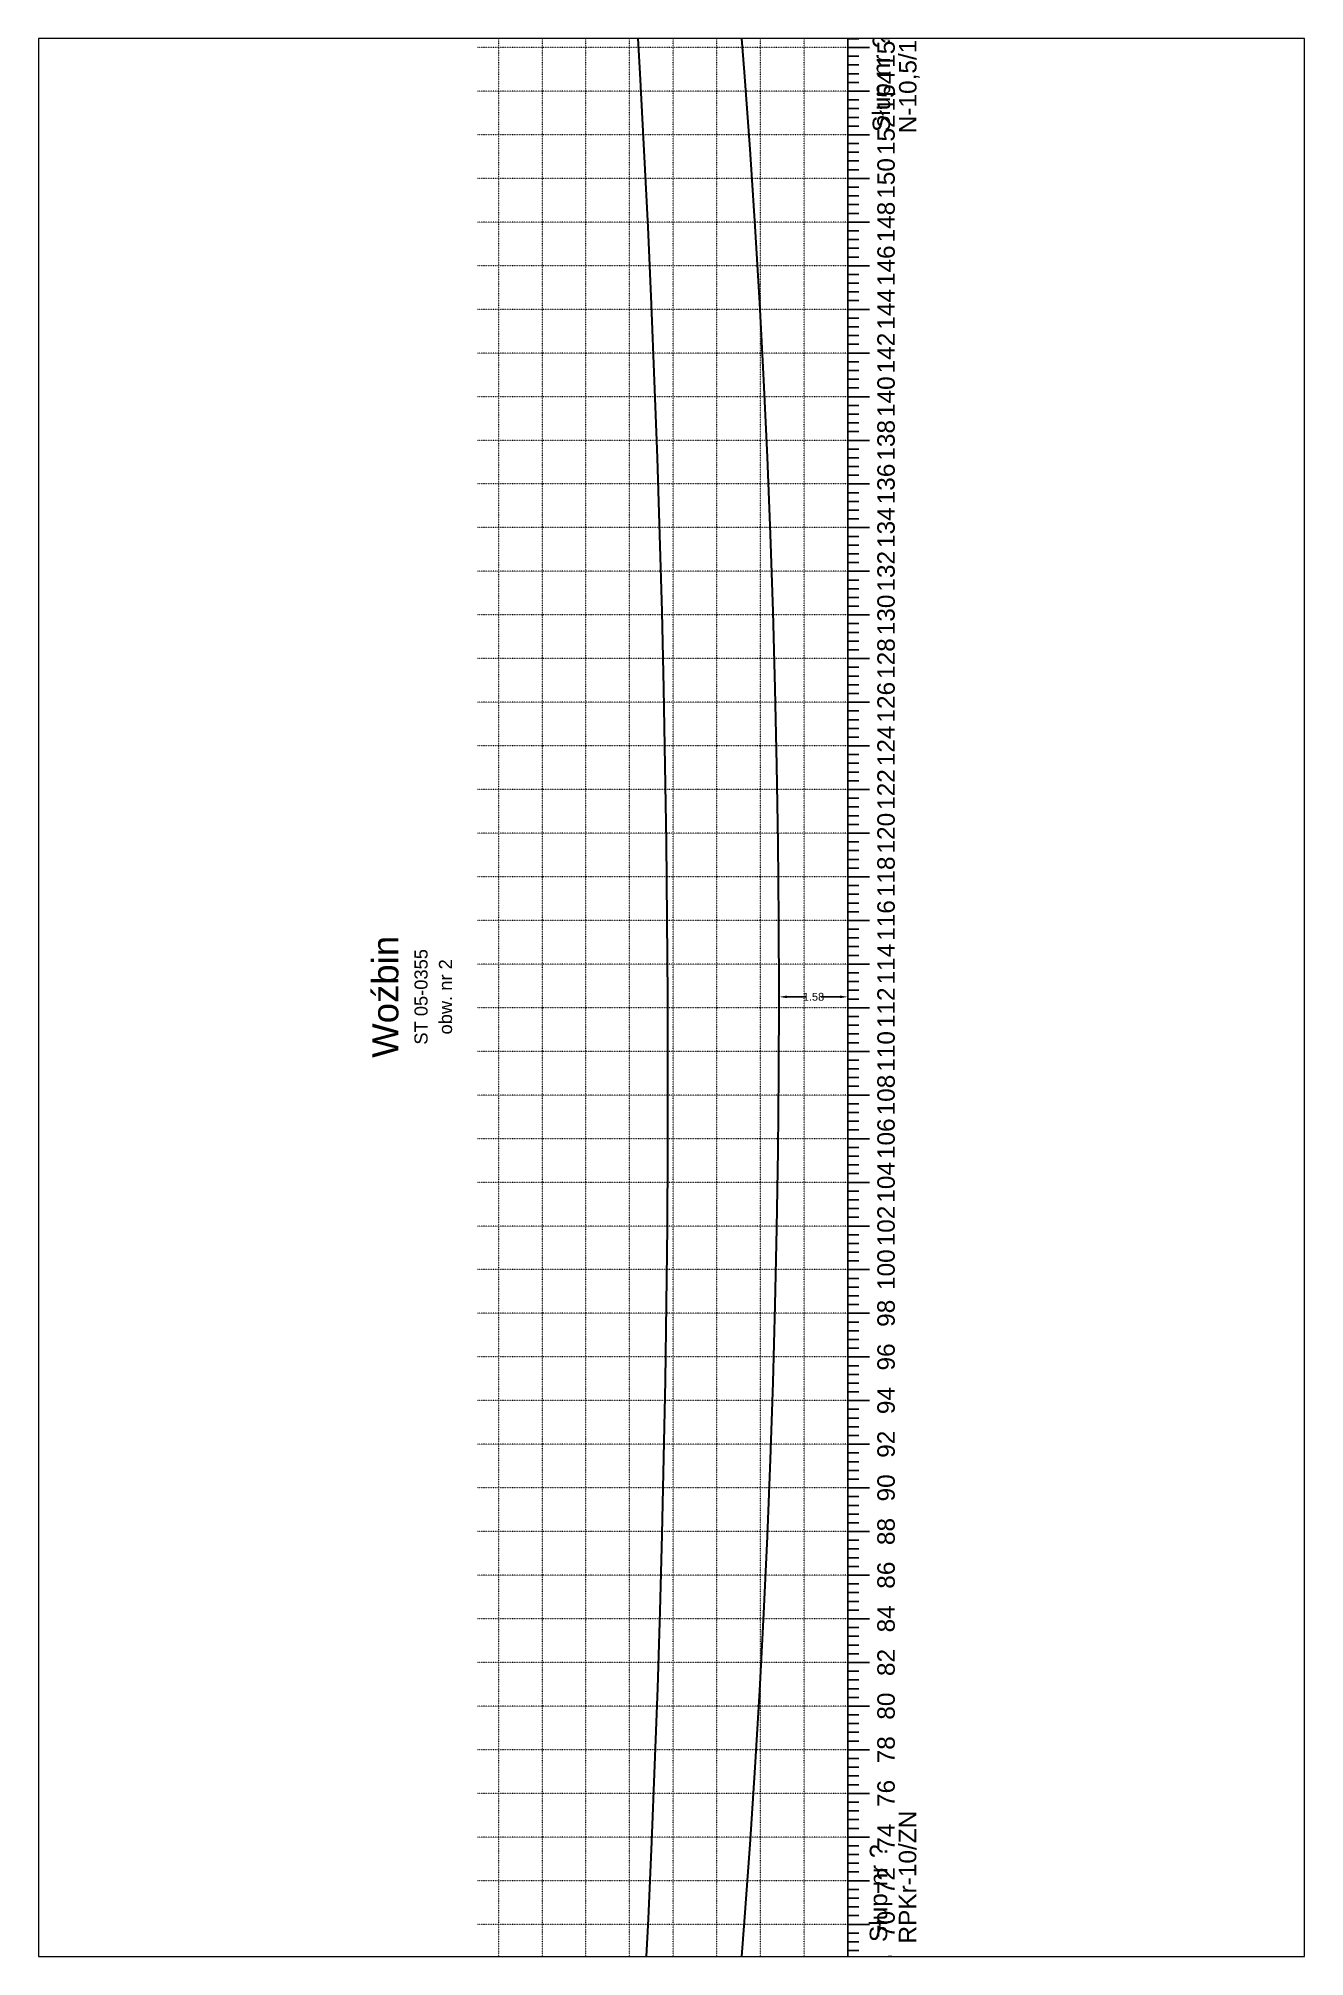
# Paper-space layout '19' of a CAD drawing. Header units: inches, sheet in millimetres. Extents: x 1 to 189, y 1 to 286.
# The model-space entities are those that its viewports show. They can reach past a viewport. Long polylines and large blocks are cut down to what shows.
import ezdxf
from ezdxf.enums import TextEntityAlignment as Align

# ---------------------------------------------------------------- set-up
doc = ezdxf.new("R2010")
doc.units = ezdxf.units.IN
doc.header["$MEASUREMENT"] = 0
doc.linetypes.add('ACAD_ISO07W100', pattern=[3, 0, -3])
doc.layers.add('ramka', color=7, linetype='Continuous', plot=False)
doc.styles.get("Standard").update_dxf_attribs({"font": 'arial.ttf'})
doc.dimstyles.get("Standard").update_dxf_attribs({"dimtxt": 0.25, "dimasz": 0.18, "dimexe": 0.18, "dimexo": 0.0625, "dimgap": -0.09, "dimtad": 0, "dimtih": 1, "dimtoh": 1, "dimzin": 0, "dimdsep": 46, "dimtxsty": 'Standard', "dimcen": 0.09, "dimadec": 0, "dimazin": 0, "dimtfac": 1, "dimtofl": 0, "dimtmove": 0, "dimatfit": 3, "dimfxl": 1, "dimtolj": 1, "dimtzin": 0, "dimarcsym": 0})

# ---------------------------------------------------------------- blocks, each defined once
blk = doc.blocks.new('*D21')
at = {"color": 0, "lineweight": -2}
for p, q in [((924.462, 1345.471), (924.462, 1345.596)), ((924.642, 1345.416), (925.07, 1345.416)), ((925.857, 1345.416), (925.43, 1345.416)), ((926.037, 1345.321), (926.037, 1345.596))]:
    blk.add_line(p, q, dxfattribs=at)
at = {"color": 0}
for points in [[(924.642, 1345.446), (924.642, 1345.386), (924.462, 1345.416)], [(925.857, 1345.446), (925.857, 1345.386), (926.037, 1345.416)]]:
    blk.add_solid(points, dxfattribs=at)
at = {"layer": 'Defpoints', "color": 0}
for p in [(924.462, 1345.408), (926.037, 1345.416), (926.037, 1345.258)]:
    blk.add_point(p, dxfattribs=at)
at = {"color": 0, "lineweight": 25, "insert": (925.25, 1345.416), "char_height": 0.18, "attachment_point": 5}
blk.add_mtext('\\A1;1.58', dxfattribs=at)

msp = doc.modelspace()

# ---------------------------------------------------------------- linework, layer by layer
for p, q in [((926.037, 1289.166), (926.037, 1401.666)), ((926.037, 1367.566), (926.287, 1367.566)), ((926.037, 1367.366), (926.287, 1367.366)), ((926.037, 1367.166), (926.537, 1367.166)), ((926.037, 1366.966), (926.287, 1366.966)), ((926.037, 1366.766), (926.287, 1366.766)), ((926.037, 1366.566), (926.287, 1366.566)), ((926.037, 1366.366), (926.287, 1366.366)), ((926.037, 1366.166), (926.537, 1366.166)), ((926.037, 1365.966), (926.287, 1365.966)), ((926.037, 1365.766), (926.287, 1365.766)), ((926.037, 1365.566), (926.287, 1365.566)), ((926.037, 1365.366), (926.287, 1365.366)), ((926.037, 1365.166), (926.537, 1365.166)), ((926.037, 1364.966), (926.287, 1364.966)), ((926.037, 1364.766), (926.287, 1364.766)), ((926.037, 1364.566), (926.287, 1364.566)), ((926.037, 1364.366), (926.287, 1364.366)), ((926.037, 1364.166), (926.537, 1364.166)), ((926.037, 1363.966), (926.287, 1363.966)), ((926.037, 1363.766), (926.287, 1363.766)), ((926.037, 1363.566), (926.287, 1363.566)), ((926.037, 1363.366), (926.287, 1363.366)), ((926.037, 1363.166), (926.537, 1363.166)), ((926.037, 1362.966), (926.287, 1362.966)), ((926.037, 1362.766), (926.287, 1362.766)), ((926.037, 1362.566), (926.287, 1362.566)), ((926.037, 1362.366), (926.287, 1362.366)), ((926.037, 1362.166), (926.537, 1362.166)), ((926.037, 1361.966), (926.287, 1361.966)), ((926.037, 1361.766), (926.287, 1361.766)), ((926.037, 1361.566), (926.287, 1361.566)), ((926.037, 1361.366), (926.287, 1361.366)), ((926.037, 1361.166), (926.537, 1361.166)), ((926.037, 1360.966), (926.287, 1360.966)), ((926.037, 1360.766), (926.287, 1360.766)), ((926.037, 1360.566), (926.287, 1360.566)), ((926.037, 1360.366), (926.287, 1360.366)), ((926.037, 1360.166), (926.537, 1360.166)), ((926.037, 1359.966), (926.287, 1359.966)), ((926.037, 1359.766), (926.287, 1359.766)), ((926.037, 1359.566), (926.287, 1359.566)), ((926.037, 1359.366), (926.287, 1359.366)), ((926.037, 1359.166), (926.537, 1359.166)), ((926.037, 1358.966), (926.287, 1358.966)), ((926.037, 1358.766), (926.287, 1358.766)), ((926.037, 1358.566), (926.287, 1358.566)), ((926.037, 1358.366), (926.287, 1358.366)), ((926.037, 1358.166), (926.537, 1358.166)), ((926.037, 1357.966), (926.287, 1357.966)), ((926.037, 1357.766), (926.287, 1357.766)), ((926.037, 1357.566), (926.287, 1357.566)), ((926.037, 1357.366), (926.287, 1357.366)), ((926.037, 1357.166), (926.537, 1357.166)), ((926.037, 1356.966), (926.287, 1356.966)), ((926.037, 1356.766), (926.287, 1356.766)), ((926.037, 1356.566), (926.287, 1356.566)), ((926.037, 1356.366), (926.287, 1356.366)), ((926.037, 1356.166), (926.537, 1356.166)), ((926.037, 1355.966), (926.287, 1355.966)), ((926.037, 1355.766), (926.287, 1355.766)), ((926.037, 1355.566), (926.287, 1355.566)), ((926.037, 1355.366), (926.287, 1355.366)), ((926.037, 1355.166), (926.537, 1355.166)), ((926.037, 1354.966), (926.287, 1354.966)), ((926.037, 1354.766), (926.287, 1354.766)), ((926.037, 1354.566), (926.287, 1354.566)), ((926.037, 1354.366), (926.287, 1354.366)), ((926.037, 1354.166), (926.537, 1354.166)), ((926.037, 1353.966), (926.287, 1353.966)), ((926.037, 1353.766), (926.287, 1353.766)), ((926.037, 1353.566), (926.287, 1353.566)), ((926.037, 1353.366), (926.287, 1353.366)), ((926.037, 1353.166), (926.537, 1353.166)), ((926.037, 1352.966), (926.287, 1352.966)), ((926.037, 1352.766), (926.287, 1352.766)), ((926.037, 1352.566), (926.287, 1352.566)), ((926.037, 1352.366), (926.287, 1352.366)), ((926.037, 1352.166), (926.537, 1352.166)), ((926.037, 1351.966), (926.287, 1351.966)), ((926.037, 1351.766), (926.287, 1351.766)), ((926.037, 1351.566), (926.287, 1351.566)), ((926.037, 1351.366), (926.287, 1351.366)), ((926.037, 1351.166), (926.537, 1351.166)), ((926.037, 1350.966), (926.287, 1350.966)), ((926.037, 1350.766), (926.287, 1350.766)), ((926.037, 1350.566), (926.287, 1350.566)), ((926.037, 1350.366), (926.287, 1350.366)), ((926.037, 1350.166), (926.537, 1350.166)), ((926.037, 1349.966), (926.287, 1349.966)), ((926.037, 1349.766), (926.287, 1349.766)), ((926.037, 1349.566), (926.287, 1349.566)), ((926.037, 1349.366), (926.287, 1349.366)), ((926.037, 1349.166), (926.537, 1349.166)), ((926.037, 1348.966), (926.287, 1348.966)), ((926.037, 1348.766), (926.287, 1348.766)), ((926.037, 1348.566), (926.287, 1348.566)), ((926.037, 1348.366), (926.287, 1348.366)), ((926.037, 1348.166), (926.537, 1348.166)), ((926.037, 1347.966), (926.287, 1347.966)), ((926.037, 1347.766), (926.287, 1347.766)), ((926.037, 1347.566), (926.287, 1347.566)), ((926.037, 1347.366), (926.287, 1347.366)), ((926.037, 1347.166), (926.537, 1347.166)), ((926.037, 1346.966), (926.287, 1346.966)), ((926.037, 1346.766), (926.287, 1346.766)), ((926.037, 1346.566), (926.287, 1346.566)), ((926.037, 1346.366), (926.287, 1346.366)), ((926.037, 1346.166), (926.537, 1346.166)), ((926.037, 1345.966), (926.287, 1345.966)), ((926.037, 1345.766), (926.287, 1345.766)), ((926.037, 1345.566), (926.287, 1345.566)), ((926.037, 1345.366), (926.287, 1345.366)), ((926.037, 1345.166), (926.537, 1345.166)), ((926.037, 1344.966), (926.287, 1344.966)), ((926.037, 1344.766), (926.287, 1344.766)), ((926.037, 1344.566), (926.287, 1344.566)), ((926.037, 1344.366), (926.287, 1344.366)), ((926.037, 1344.166), (926.537, 1344.166)), ((926.037, 1343.966), (926.287, 1343.966)), ((926.037, 1343.766), (926.287, 1343.766)), ((926.037, 1343.566), (926.287, 1343.566)), ((926.037, 1343.366), (926.287, 1343.366)), ((926.037, 1343.166), (926.537, 1343.166)), ((926.037, 1342.966), (926.287, 1342.966)), ((926.037, 1342.766), (926.287, 1342.766)), ((926.037, 1342.566), (926.287, 1342.566)), ((926.037, 1342.366), (926.287, 1342.366)), ((926.037, 1342.166), (926.537, 1342.166)), ((926.037, 1341.966), (926.287, 1341.966)), ((926.037, 1341.766), (926.287, 1341.766)), ((926.037, 1341.566), (926.287, 1341.566)), ((926.037, 1341.366), (926.287, 1341.366)), ((926.037, 1341.166), (926.537, 1341.166)), ((926.037, 1340.966), (926.287, 1340.966)), ((926.037, 1340.766), (926.287, 1340.766)), ((926.037, 1340.566), (926.287, 1340.566)), ((926.037, 1340.366), (926.287, 1340.366)), ((926.037, 1340.166), (926.537, 1340.166)), ((926.037, 1339.966), (926.287, 1339.966)), ((926.037, 1339.766), (926.287, 1339.766)), ((926.037, 1339.566), (926.287, 1339.566)), ((926.037, 1339.366), (926.287, 1339.366)), ((926.037, 1339.166), (926.537, 1339.166)), ((926.037, 1338.966), (926.287, 1338.966)), ((926.037, 1338.766), (926.287, 1338.766)), ((926.037, 1338.566), (926.287, 1338.566)), ((926.037, 1338.366), (926.287, 1338.366)), ((926.037, 1338.166), (926.537, 1338.166)), ((926.037, 1337.966), (926.287, 1337.966)), ((926.037, 1337.766), (926.287, 1337.766)), ((926.037, 1337.566), (926.287, 1337.566)), ((926.037, 1337.366), (926.287, 1337.366)), ((926.037, 1337.166), (926.537, 1337.166)), ((926.037, 1336.966), (926.287, 1336.966)), ((926.037, 1336.766), (926.287, 1336.766)), ((926.037, 1336.566), (926.287, 1336.566)), ((926.037, 1336.366), (926.287, 1336.366)), ((926.037, 1336.166), (926.537, 1336.166)), ((926.037, 1335.966), (926.287, 1335.966)), ((926.037, 1335.766), (926.287, 1335.766)), ((926.037, 1335.566), (926.287, 1335.566)), ((926.037, 1335.366), (926.287, 1335.366)), ((926.037, 1335.166), (926.537, 1335.166)), ((926.037, 1334.966), (926.287, 1334.966)), ((926.037, 1334.766), (926.287, 1334.766)), ((926.037, 1334.566), (926.287, 1334.566)), ((926.037, 1334.366), (926.287, 1334.366)), ((926.037, 1334.166), (926.537, 1334.166)), ((926.037, 1333.966), (926.287, 1333.966)), ((926.037, 1333.766), (926.287, 1333.766)), ((926.037, 1333.566), (926.287, 1333.566)), ((926.037, 1333.366), (926.287, 1333.366)), ((926.037, 1333.166), (926.537, 1333.166)), ((926.037, 1332.966), (926.287, 1332.966)), ((926.037, 1332.766), (926.287, 1332.766)), ((926.037, 1332.566), (926.287, 1332.566)), ((926.037, 1332.366), (926.287, 1332.366)), ((926.037, 1332.166), (926.537, 1332.166)), ((926.037, 1331.966), (926.287, 1331.966)), ((926.037, 1331.766), (926.287, 1331.766)), ((926.037, 1331.566), (926.287, 1331.566)), ((926.037, 1331.366), (926.287, 1331.366)), ((926.037, 1331.166), (926.537, 1331.166)), ((926.037, 1330.966), (926.287, 1330.966)), ((926.037, 1330.766), (926.287, 1330.766)), ((926.037, 1330.566), (926.287, 1330.566)), ((926.037, 1330.366), (926.287, 1330.366)), ((926.037, 1330.166), (926.537, 1330.166)), ((926.037, 1329.966), (926.287, 1329.966)), ((926.037, 1329.766), (926.287, 1329.766)), ((926.037, 1329.566), (926.287, 1329.566)), ((926.037, 1329.366), (926.287, 1329.366)), ((926.037, 1329.166), (926.537, 1329.166)), ((926.037, 1328.966), (926.287, 1328.966)), ((926.037, 1328.766), (926.287, 1328.766)), ((926.037, 1328.566), (926.287, 1328.566)), ((926.037, 1328.366), (926.287, 1328.366)), ((926.037, 1328.166), (926.537, 1328.166)), ((926.037, 1327.966), (926.287, 1327.966)), ((926.037, 1327.766), (926.287, 1327.766)), ((926.037, 1327.566), (926.287, 1327.566)), ((926.037, 1327.366), (926.287, 1327.366)), ((926.037, 1327.166), (926.537, 1327.166)), ((926.037, 1326.966), (926.287, 1326.966)), ((926.037, 1326.766), (926.287, 1326.766)), ((926.037, 1326.566), (926.287, 1326.566)), ((926.037, 1326.366), (926.287, 1326.366)), ((926.037, 1326.166), (926.537, 1326.166)), ((926.037, 1325.966), (926.287, 1325.966)), ((926.037, 1325.766), (926.287, 1325.766)), ((926.037, 1325.566), (926.287, 1325.566)), ((926.037, 1325.366), (926.287, 1325.366)), ((926.037, 1325.166), (926.537, 1325.166)), ((926.037, 1324.966), (926.287, 1324.966)), ((926.037, 1324.766), (926.287, 1324.766)), ((926.037, 1324.566), (926.287, 1324.566)), ((926.037, 1324.366), (926.287, 1324.366)), ((926.037, 1324.166), (926.537, 1324.166)), ((926.037, 1323.966), (926.287, 1323.966)), ((926.037, 1323.766), (926.287, 1323.766)), ((926.037, 1323.566), (926.287, 1323.566)), ((926.037, 1323.366), (926.287, 1323.366))]:
    msp.add_line(p, q)
at = {"linetype": 'ACAD_ISO07W100', "lineweight": 15, "ltscale": 0.1}
for p, q in [((918.037, 1289.166), (918.037, 1401.166)), ((919.037, 1289.166), (919.037, 1401.166)), ((920.037, 1289.166), (920.037, 1401.166)), ((921.037, 1289.166), (921.037, 1401.166)), ((922.037, 1289.166), (922.037, 1401.166)), ((923.037, 1289.166), (923.037, 1401.166)), ((924.037, 1289.166), (924.037, 1401.166)), ((925.037, 1289.166), (925.037, 1401.166)), ((926.037, 1289.166), (926.037, 1401.166)), ((926.037, 1367.166), (917.537, 1367.166)), ((926.037, 1366.166), (917.537, 1366.166)), ((926.037, 1365.166), (917.537, 1365.166)), ((926.037, 1364.166), (917.537, 1364.166)), ((926.037, 1363.166), (917.537, 1363.166)), ((926.037, 1362.166), (917.537, 1362.166)), ((926.037, 1361.166), (917.537, 1361.166)), ((926.037, 1360.166), (917.537, 1360.166)), ((926.037, 1359.166), (917.537, 1359.166)), ((926.037, 1358.166), (917.537, 1358.166)), ((926.037, 1357.166), (917.537, 1357.166)), ((926.037, 1356.166), (917.537, 1356.166)), ((926.037, 1355.166), (917.537, 1355.166)), ((926.037, 1354.166), (917.537, 1354.166)), ((926.037, 1353.166), (917.537, 1353.166)), ((926.037, 1352.166), (917.537, 1352.166)), ((926.037, 1351.166), (917.537, 1351.166)), ((926.037, 1350.166), (917.537, 1350.166)), ((926.037, 1349.166), (917.537, 1349.166)), ((926.037, 1348.166), (917.537, 1348.166)), ((926.037, 1347.166), (917.537, 1347.166)), ((926.037, 1346.166), (917.537, 1346.166)), ((926.037, 1345.166), (917.537, 1345.166)), ((926.037, 1344.166), (917.537, 1344.166)), ((926.037, 1343.166), (917.537, 1343.166)), ((926.037, 1342.166), (917.537, 1342.166)), ((926.037, 1341.166), (917.537, 1341.166)), ((926.037, 1340.166), (917.537, 1340.166)), ((926.037, 1339.166), (917.537, 1339.166)), ((926.037, 1338.166), (917.537, 1338.166)), ((926.037, 1337.166), (917.537, 1337.166)), ((926.037, 1336.166), (917.537, 1336.166)), ((926.037, 1335.166), (917.537, 1335.166)), ((926.037, 1334.166), (917.537, 1334.166)), ((926.037, 1333.166), (917.537, 1333.166)), ((926.037, 1332.166), (917.537, 1332.166)), ((926.037, 1331.166), (917.537, 1331.166)), ((926.037, 1330.166), (917.537, 1330.166)), ((926.037, 1329.166), (917.537, 1329.166)), ((926.037, 1328.166), (917.537, 1328.166)), ((926.037, 1327.166), (917.537, 1327.166)), ((926.037, 1326.166), (917.537, 1326.166)), ((926.037, 1325.166), (917.537, 1325.166)), ((926.037, 1324.166), (917.537, 1324.166))]:
    msp.add_line(p, q, dxfattribs=at)
at = {"lineweight": 30}
msp.add_arc((506.392, 1343.587), 415.524, 352.47447, 8.03482, dxfattribs=at)
at = {"color": 3, "lineweight": 30}
msp.add_arc((640.4, 1345.416), 284.062, 348.57881, 11.42119, dxfattribs=at)
at = {"layer": 'ramka'}
msp.add_line((926.037, 1289.166), (926.037, 1345.416), dxfattribs=at)

# ---------------------------------------------------------------- texts
for s, p in [('N-10,5/10/E', (927.611, 1365.201)), ('Słup nr ?', (927.006, 1365.232)), ('RPKr-10/ZN', (927.606, 1323.727)), ('Słup nr ?', (926.939, 1323.761))]:
    msp.add_text(s, height=0.4, rotation=90).set_placement(p)
for s, height, p in [('156', 0.4, (927.113, 1367.166)), ('154', 0.4, (927.113, 1366.166)), ('152', 0.4, (927.113, 1365.166)), ('150', 0.4, (927.113, 1364.166)), ('148', 0.4, (927.113, 1363.166)), ('146', 0.4, (927.113, 1362.166)), ('144', 0.4, (927.113, 1361.166)), ('142', 0.4, (927.113, 1360.166)), ('140', 0.4, (927.113, 1359.166)), ('138', 0.4, (927.113, 1358.166)), ('136', 0.4, (927.113, 1357.166)), ('134', 0.4, (927.113, 1356.166)), ('132', 0.4, (927.113, 1355.166)), ('130', 0.4, (927.113, 1354.166)), ('128', 0.4, (927.113, 1353.166)), ('126', 0.4, (927.113, 1352.166)), ('124', 0.4, (927.113, 1351.166)), ('122', 0.4, (927.113, 1350.166)), ('120', 0.4, (927.113, 1349.166)), ('118', 0.4, (927.113, 1348.166)), ('116', 0.4, (927.113, 1347.166)), ('Woźbin', 0.6, (915.737, 1345.416)), ('114', 0.4, (927.113, 1346.166)), ('ST 05-0355', 0.3, (916.407, 1345.416)), ('obw. nr 2', 0.3, (916.967, 1345.416)), ('112', 0.4, (927.113, 1345.166)), ('110', 0.4, (927.113, 1344.166)), ('108', 0.4, (927.113, 1343.166)), ('106', 0.4, (927.113, 1342.166)), ('104', 0.4, (927.113, 1341.166)), ('102', 0.4, (927.113, 1340.166)), ('100', 0.4, (927.113, 1339.166)), ('98', 0.4, (927.113, 1338.166)), ('96', 0.4, (927.113, 1337.166)), ('94', 0.4, (927.113, 1336.166)), ('92', 0.4, (927.113, 1335.166)), ('90', 0.4, (927.113, 1334.166)), ('88', 0.4, (927.113, 1333.166)), ('86', 0.4, (927.113, 1332.166)), ('84', 0.4, (927.113, 1331.166)), ('82', 0.4, (927.113, 1330.166)), ('80', 0.4, (927.113, 1329.166)), ('78', 0.4, (927.113, 1328.166)), ('76', 0.4, (927.113, 1327.166)), ('74', 0.4, (927.113, 1326.166)), ('72', 0.4, (927.113, 1325.166)), ('70', 0.4, (927.113, 1324.166)), ('68', 0.4, (927.113, 1323.166))]:
    msp.add_text(s, height=height, rotation=90).set_placement(p, align=Align.CENTER)

# ---------------------------------------------------------------- dimensions: what is measured, and where the dimension line sits
at = {"lineweight": 25}
dim = msp.add_linear_dim(base=(926.037, 1345.416), p1=(924.462, 1345.408), p2=(926.037, 1345.258), angle=180, text='1.58', dimstyle='Standard', dxfattribs=at)
dim.commit()
dim.dimension.update_dxf_attribs({"geometry": '*D21', "text_midpoint": (925.25, 1345.416)})

psp = doc.layouts.new('19')

# ---------------------------------------------------------------- viewports
at = {"layer": '0', "lineweight": 25}
psp.add_viewport(center=(95.05, 143.55), size=(188.62, 285.664), view_center_point=(921.997, 1345.401), view_height=43.9484, dxfattribs=at)

doc.saveas('drawing.dxf')
